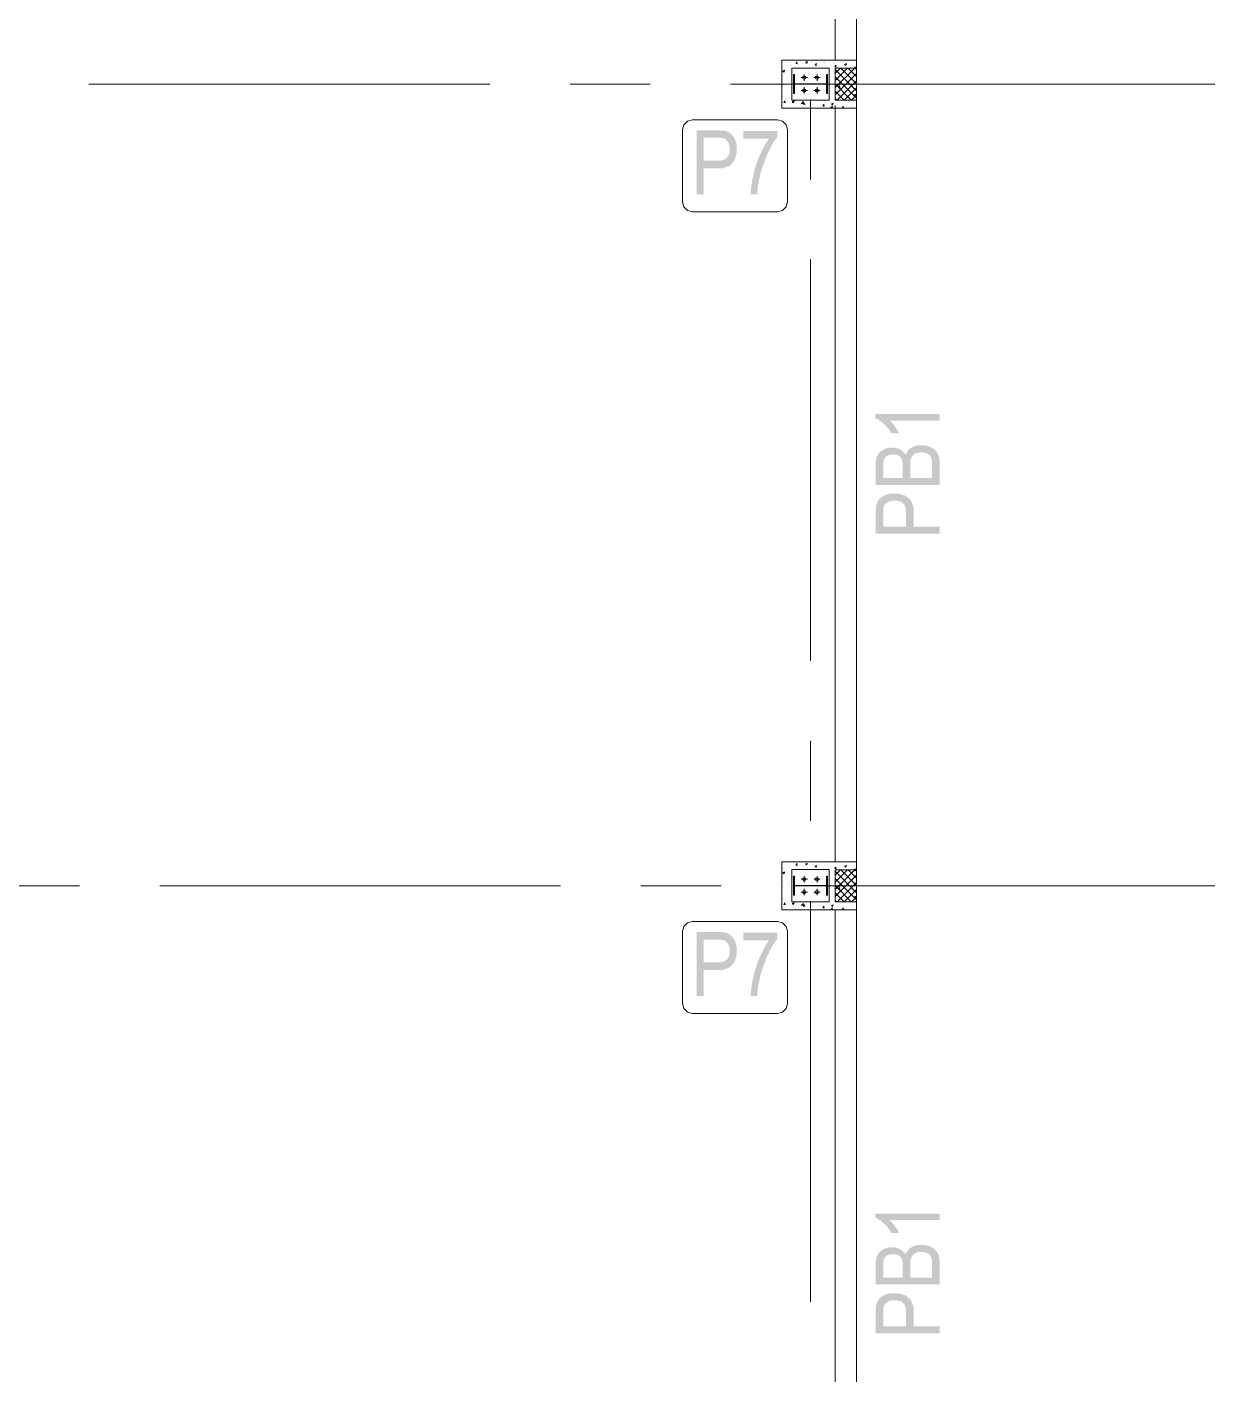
# Model space of a CAD drawing. Header units: millimetres. Extents: x 51.5 to 74.8, y 0.8 to 17.2.
# Drawn here: x 59.05 to 60.494, y 7.577 to 9.226 of the extents above; entities that cross this region are included whole.
import ezdxf

# ---------------------------------------------------------------- set-up
doc = ezdxf.new("R2010")
doc.units = ezdxf.units.MM
doc.layers.add('PDF_Geomertry', color=7, linetype='Continuous')
doc.layers.add('PDF_Solid Fills', color=7, linetype='Continuous')

msp = doc.modelspace()

# ---------------------------------------------------------------- hatches: boundary and pattern name
at = {"layer": 'PDF_Solid Fills', "transparency": 33554559}
h = msp.add_hatch(color=256, dxfattribs=at)
h.paths.add_polyline_path([(59.8693, 9.0211), (59.8693, 9.0995), (59.8934, 9.0995), (59.8977, 9.0995), (59.9041, 9.0988), (59.9061, 9.0981), (59.9088, 9.097), (59.9133, 9.0933), (59.915, 9.0905), (59.9166, 9.0877), (59.9183, 9.0811), (59.9183, 9.077), (59.9183, 9.0718), (59.9157, 9.063), (59.9129, 9.0597), (59.9102, 9.0563), (59.9009, 9.053), (59.8943, 9.053), (59.8777, 9.053), (59.8777, 9.0211)])
h.paths.add_polyline_path([(59.8777, 9.0623), (59.8944, 9.0623), (59.8984, 9.0623), (59.9041, 9.0641), (59.9059, 9.0658), (59.9077, 9.0676), (59.9097, 9.073), (59.9097, 9.0766), (59.9097, 9.0788), (59.9087, 9.0829), (59.9079, 9.0845), (59.9069, 9.0862), (59.9047, 9.0884), (59.9034, 9.0891), (59.9022, 9.0897), (59.8976, 9.0904), (59.8943, 9.0904), (59.8777, 9.0904)])
for points in [[(59.9263, 9.0893), (59.9263, 9.0986), (59.968, 9.0986), (59.968, 9.0911), (59.9633, 9.0851), (59.9551, 9.0693), (59.9516, 9.0595), (59.948, 9.0498), (59.944, 9.0306), (59.9434, 9.0211), (59.9354, 9.0211), (59.9355, 9.0261), (59.937, 9.0374), (59.9386, 9.0441), (59.94, 9.0506), (59.944, 9.0631), (59.9466, 9.0691), (59.9493, 9.0749), (59.9548, 9.0851), (59.9577, 9.0893)], [(60.1666, 8.7522), (60.1666, 8.7443), (60.1052, 8.7443), (60.1069, 8.7429), (60.1101, 8.7393), (60.1118, 8.7369), (60.1134, 8.7347), (60.1159, 8.7304), (60.1168, 8.7286), (60.1075, 8.7286), (60.1057, 8.7318), (60.1011, 8.7376), (60.0983, 8.7401), (60.0957, 8.7426), (60.0904, 8.7461), (60.0879, 8.747), (60.0879, 8.7522)], [(59.9263, 8.1081), (59.9263, 8.1174), (59.968, 8.1174), (59.968, 8.1099), (59.9633, 8.1038), (59.9551, 8.0881), (59.9516, 8.0784), (59.948, 8.0687), (59.944, 8.0495), (59.9434, 8.0399), (59.9354, 8.0399), (59.9355, 8.0448), (59.937, 8.0563), (59.9386, 8.0629), (59.94, 8.0695), (59.944, 8.082), (59.9466, 8.0879), (59.9493, 8.0938), (59.9548, 8.104), (59.9577, 8.1081)], [(60.1666, 7.7737), (60.1666, 7.7658), (60.1052, 7.7658), (60.1069, 7.7644), (60.1101, 7.7606), (60.1118, 7.7584), (60.1134, 7.7561), (60.1159, 7.7519), (60.1168, 7.7499), (60.1075, 7.7499), (60.1057, 7.7531), (60.1011, 7.759), (60.0983, 7.7615), (60.0957, 7.764), (60.0904, 7.7674), (60.0879, 7.7686), (60.0879, 7.7737)]]:
    msp.add_hatch(color=256, dxfattribs=at).paths.add_polyline_path(points)
h = msp.add_hatch(color=256, dxfattribs=at)
h.paths.add_polyline_path([(60.1666, 8.6655), (60.0882, 8.6655), (60.0882, 8.6897), (60.0882, 8.6934), (60.0893, 8.6993), (60.0904, 8.7013), (60.0916, 8.7036), (60.0951, 8.707), (60.0975, 8.7084), (60.1, 8.7098), (60.1052, 8.7112), (60.1082, 8.7112), (60.1109, 8.7112), (60.1158, 8.7099), (60.1179, 8.7088), (60.1201, 8.7076), (60.1236, 8.7043), (60.1248, 8.7022), (60.1259, 8.7049), (60.1294, 8.7093), (60.1318, 8.7109), (60.1343, 8.7124), (60.1402, 8.7141), (60.1438, 8.7141), (60.1475, 8.7141), (60.1537, 8.7127), (60.1563, 8.7112), (60.1591, 8.7098), (60.163, 8.7059), (60.1643, 8.7034), (60.1654, 8.7009), (60.1666, 8.6943), (60.1666, 8.6901)])
h.paths.add_polyline_path([(60.1573, 8.6741), (60.1573, 8.6901), (60.1573, 8.6927), (60.1569, 8.6966), (60.1563, 8.6979), (60.1557, 8.6998), (60.1534, 8.7026), (60.1519, 8.7034), (60.1502, 8.7044), (60.1462, 8.7054), (60.1438, 8.7054), (60.1416, 8.7054), (60.1379, 8.7045), (60.1363, 8.7036), (60.1348, 8.7027), (60.1326, 8.7002), (60.1319, 8.6987), (60.1311, 8.6972), (60.1304, 8.6923), (60.1304, 8.689), (60.1304, 8.6741)])
h.paths.add_polyline_path([(60.1212, 8.6741), (60.1212, 8.688), (60.1212, 8.6908), (60.1208, 8.6947), (60.1204, 8.6958), (60.1198, 8.6974), (60.118, 8.7001), (60.1166, 8.7009), (60.1152, 8.7019), (60.1118, 8.7027), (60.1094, 8.7027), (60.1073, 8.7027), (60.1038, 8.7019), (60.1023, 8.7011), (60.1009, 8.7002), (60.099, 8.6981), (60.0984, 8.6968), (60.098, 8.6954), (60.0975, 8.6905), (60.0975, 8.687), (60.0975, 8.6741)])
h = msp.add_hatch(color=256, dxfattribs=at)
h.paths.add_polyline_path([(60.1666, 8.6058), (60.0882, 8.6058), (60.0882, 8.6301), (60.0882, 8.6344), (60.0888, 8.6406), (60.0897, 8.6427), (60.0907, 8.6455), (60.0944, 8.6499), (60.0972, 8.6516), (60.1, 8.6533), (60.1068, 8.6549), (60.1108, 8.6549), (60.1161, 8.6549), (60.1247, 8.6523), (60.128, 8.6495), (60.1313, 8.6469), (60.1347, 8.6374), (60.1347, 8.6308), (60.1347, 8.6144), (60.1666, 8.6144)])
h.paths.add_polyline_path([(60.1255, 8.6144), (60.1255, 8.6311), (60.1255, 8.6349), (60.1237, 8.6408), (60.1219, 8.6426), (60.1201, 8.6444), (60.1148, 8.6462), (60.1112, 8.6462), (60.1088, 8.6462), (60.1048, 8.6454), (60.1032, 8.6444), (60.1015, 8.6436), (60.0993, 8.6413), (60.0987, 8.6401), (60.098, 8.6388), (60.0975, 8.6343), (60.0975, 8.6309), (60.0975, 8.6144)])
h = msp.add_hatch(color=256, dxfattribs=at)
h.paths.add_polyline_path([(59.8693, 8.0399), (59.8693, 8.1184), (59.8934, 8.1184), (59.8977, 8.1184), (59.9041, 8.1177), (59.9061, 8.1169), (59.9088, 8.1159), (59.9133, 8.1122), (59.915, 8.1094), (59.9166, 8.1066), (59.9183, 8.0998), (59.9183, 8.0958), (59.9183, 8.0905), (59.9157, 8.0819), (59.9129, 8.0786), (59.9102, 8.0752), (59.9009, 8.0719), (59.8943, 8.0719), (59.8777, 8.0719), (59.8777, 8.0399)])
h.paths.add_polyline_path([(59.8777, 8.0811), (59.8944, 8.0811), (59.8984, 8.0811), (59.9041, 8.0829), (59.9059, 8.0847), (59.9077, 8.0865), (59.9097, 8.0919), (59.9097, 8.0954), (59.9097, 8.0977), (59.9087, 8.1018), (59.9079, 8.1034), (59.9069, 8.1051), (59.9047, 8.1073), (59.9034, 8.108), (59.9022, 8.1086), (59.8976, 8.1091), (59.8943, 8.1091), (59.8777, 8.1091)])
h = msp.add_hatch(color=256, dxfattribs=at)
h.paths.add_polyline_path([(60.1666, 7.687), (60.0882, 7.687), (60.0882, 7.7112), (60.0882, 7.7148), (60.0893, 7.7206), (60.0904, 7.7229), (60.0916, 7.7249), (60.0951, 7.7284), (60.0975, 7.7298), (60.1, 7.7312), (60.1052, 7.7326), (60.1082, 7.7326), (60.1109, 7.7326), (60.1158, 7.7313), (60.1179, 7.7302), (60.1201, 7.729), (60.1236, 7.7258), (60.1248, 7.7236), (60.1259, 7.7263), (60.1294, 7.7308), (60.1318, 7.7323), (60.1343, 7.734), (60.1402, 7.7355), (60.1438, 7.7355), (60.1475, 7.7355), (60.1537, 7.7341), (60.1563, 7.7326), (60.1591, 7.7312), (60.163, 7.7273), (60.1643, 7.7248), (60.1654, 7.7224), (60.1666, 7.7158), (60.1666, 7.7115)])
h.paths.add_polyline_path([(60.1573, 7.6955), (60.1573, 7.7115), (60.1573, 7.7143), (60.1569, 7.7181), (60.1563, 7.7194), (60.1557, 7.7212), (60.1534, 7.724), (60.1519, 7.7249), (60.1502, 7.7259), (60.1462, 7.7269), (60.1438, 7.7269), (60.1416, 7.7269), (60.1379, 7.7259), (60.1363, 7.7249), (60.1348, 7.7241), (60.1326, 7.7216), (60.1319, 7.7201), (60.1311, 7.7186), (60.1304, 7.7137), (60.1304, 7.7104), (60.1304, 7.6955)])
h.paths.add_polyline_path([(60.1212, 7.6955), (60.1212, 7.7094), (60.1212, 7.7122), (60.1208, 7.7161), (60.1204, 7.7173), (60.1198, 7.7188), (60.118, 7.7215), (60.1166, 7.7223), (60.1152, 7.7233), (60.1118, 7.7241), (60.1094, 7.7241), (60.1073, 7.7241), (60.1038, 7.7233), (60.1023, 7.7226), (60.1009, 7.7218), (60.099, 7.7195), (60.0984, 7.7181), (60.098, 7.7169), (60.0975, 7.7119), (60.0975, 7.7084), (60.0975, 7.6955)])
h = msp.add_hatch(color=256, dxfattribs=at)
h.paths.add_polyline_path([(60.1666, 7.6273), (60.0882, 7.6273), (60.0882, 7.6516), (60.0882, 7.6558), (60.0888, 7.6622), (60.0897, 7.6643), (60.0907, 7.667), (60.0944, 7.6715), (60.0972, 7.6731), (60.1, 7.6747), (60.1068, 7.6763), (60.1108, 7.6763), (60.1161, 7.6763), (60.1247, 7.6737), (60.128, 7.6709), (60.1313, 7.6683), (60.1347, 7.659), (60.1347, 7.6523), (60.1347, 7.6358), (60.1666, 7.6358)])
h.paths.add_polyline_path([(60.1255, 7.6358), (60.1255, 7.6524), (60.1255, 7.6565), (60.1237, 7.6622), (60.1219, 7.664), (60.1201, 7.6658), (60.1148, 7.6677), (60.1112, 7.6677), (60.1088, 7.6677), (60.1048, 7.6668), (60.1032, 7.6659), (60.1015, 7.6649), (60.0993, 7.6629), (60.0987, 7.6615), (60.098, 7.6602), (60.0975, 7.6556), (60.0975, 7.6523), (60.0975, 7.6358)])

# ---------------------------------------------------------------- linework, layer by layer
at = {"layer": 'PDF_Geomertry', "lineweight": 0}
for points in [[(60.0387, 9.1855), (60.0387, 10.1077)], [(60.0648, 9.1855), (60.0648, 10.1077)], [(59.9861, 9.1855), (59.9861, 9.1855)], [(59.9912, 9.183), (59.9916, 9.1809), (59.9913, 9.1822), (59.9905, 9.1813), (59.9925, 9.1811), (59.9905, 9.1813), (59.9922, 9.1833)], [(60.0023, 9.1826), (60.004, 9.1815), (60.0047, 9.1836)], [(60.0025, 9.1827), (60.0047, 9.1837)], [(60.0262, 9.1841), (60.0262, 9.1841)], [(60.0282, 9.1855), (60.0282, 9.1855)], [(60.042, 9.1855), (60.042, 9.1855)], [(60.0465, 9.1836), (60.0465, 9.1836)], [(60.0541, 9.1855), (60.0541, 9.1855)], [(60.0548, 9.1851), (60.0548, 9.1851)], [(60.0548, 9.1845), (60.0548, 9.1845)], [(59.9818, 9.1822), (59.9818, 9.1822)], [(60.0008, 9.1601), (60.0008, 9.1679)], [(60.0029, 9.1823), (60.0029, 9.1823)], [(60.0029, 9.1822), (60.004, 9.1815), (60.0043, 9.1822)], [(60.0165, 9.1601), (60.0165, 9.1679)], [(60.0369, 9.1822), (60.0369, 9.1822)], [(60.0379, 9.1822), (60.0379, 9.1822)], [(60.0387, 9.1518), (60.0626, 9.1756)], [(60.0387, 9.1605), (60.0538, 9.1756)], [(60.0387, 9.1694), (60.045, 9.1756)], [(60.0648, 9.1477), (60.0387, 9.1738)], [(60.0387, 9.1429), (60.0648, 9.1691)], [(60.0648, 9.1565), (60.0457, 9.1756)], [(60.0648, 9.1654), (60.0545, 9.1756)], [(60.0648, 9.1741), (60.0633, 9.1756)], [(59.6163, 9.1561), (59.1258, 9.1561)], [(59.8126, 9.1561), (59.7144, 9.1561)], [(60.4012, 9.1561), (59.9107, 9.1561)], [(59.9969, 9.164), (60.0047, 9.164)], [(60.0008, 9.1444), (60.0008, 9.1522)], [(60.0648, 9.139), (60.0387, 9.1651)], [(60.0584, 9.1365), (60.0387, 9.1562)], [(60.0411, 9.1365), (60.0648, 9.1602)], [(60.0498, 9.1365), (60.0648, 9.1515)], [(59.9969, 9.1483), (60.0047, 9.1483)], [(60.0086, 9.0393), (60.0086, 9.1373)], [(60.0497, 9.1365), (60.0387, 9.1474)], [(60.0408, 9.1365), (60.0387, 9.1387)], [(60.0586, 9.1365), (60.0648, 9.1427)], [(59.978, 9.1266), (59.978, 9.1266)], [(59.9905, 9.1283), (59.9905, 9.1283)], [(60.0075, 9.1266), (60.0075, 9.1266)], [(60.0116, 9.1299), (60.0116, 9.1299)], [(60.0215, 9.1266), (60.0215, 9.1266)], [(60.0241, 9.1299), (60.0252, 9.1312), (60.0236, 9.1293), (60.0255, 9.1291)], [(60.0245, 9.1299), (60.0243, 9.1309), (60.0247, 9.1288)], [(60.0243, 9.1288), (60.0243, 9.1288)], [(60.0326, 9.1268), (60.0336, 9.1266)], [(60.0329, 9.1266), (60.0354, 9.1291)], [(60.0355, 9.1266), (60.0352, 9.1291)], [(60.0387, 9.1299), (60.0387, 8.2043)], [(60.0402, 9.127), (60.0402, 9.127)], [(60.0494, 9.127), (60.0475, 9.1272), (60.049, 9.1291)], [(60.0486, 9.1268), (60.0482, 9.1288)], [(60.0634, 9.1266), (60.0634, 9.1266)], [(60.0648, 9.1299), (60.0648, 8.2043)], [(60.0086, 8.4506), (60.0086, 8.9412)], [(60.0086, 8.2544), (60.0086, 8.3524)], [(59.9733, 8.1945), (59.9733, 8.1945)], [(59.9751, 8.1959), (59.9751, 8.1959)], [(59.9836, 8.1977), (59.9836, 8.1977)], [(59.9836, 8.194), (59.9836, 8.194)], [(59.9857, 8.1943), (59.9857, 8.1943)], [(59.9861, 8.2043), (59.9861, 8.2043)], [(59.9868, 8.1945), (59.9868, 8.1945)], [(59.9925, 8.1999), (59.9905, 8.2001), (59.9922, 8.202)], [(59.9916, 8.1998), (59.9912, 8.2019)], [(59.9925, 8.1984), (59.9925, 8.1984)], [(60.0023, 8.2015), (60.004, 8.2004), (60.0047, 8.2023)], [(60.0025, 8.2016), (60.0047, 8.2024)], [(60.0029, 8.2011), (60.0029, 8.2011)], [(60.0033, 8.1945), (60.0033, 8.1945)], [(60.0045, 8.1968), (60.0045, 8.1968)], [(60.0094, 8.2008), (60.0094, 8.2008)], [(60.0129, 8.1979), (60.0129, 8.1979)], [(60.0163, 8.1979), (60.0144, 8.198), (60.0159, 8.1999)], [(60.0155, 8.1977), (60.0151, 8.1998)], [(60.0152, 8.1945), (60.0152, 8.1945)], [(60.0198, 8.1945), (60.0198, 8.1945)], [(60.0255, 8.1995), (60.0255, 8.1995)], [(60.0262, 8.2029), (60.0262, 8.2029)], [(60.0282, 8.2043), (60.0282, 8.2043)], [(60.0402, 8.1958), (60.0382, 8.1959), (60.0398, 8.1979)], [(60.0387, 8.1705), (60.0626, 8.1945)], [(60.0387, 8.1794), (60.0538, 8.1945)], [(60.0387, 8.1881), (60.045, 8.1945)], [(60.0393, 8.1956), (60.0388, 8.1977)], [(60.042, 8.2043), (60.042, 8.2043)], [(60.0432, 8.1943), (60.0432, 8.1943)], [(60.0648, 8.1754), (60.0457, 8.1945)], [(60.0465, 8.2023), (60.0465, 8.2023)], [(60.0501, 8.199), (60.0525, 8.1998)], [(60.0501, 8.1987), (60.0518, 8.1976), (60.0525, 8.1997)], [(60.0541, 8.2043), (60.0541, 8.2043)], [(60.0648, 8.1841), (60.0545, 8.1945)], [(60.0548, 8.2038), (60.0548, 8.2038)], [(60.0548, 8.2034), (60.0548, 8.2034)], [(60.0601, 8.1966), (60.0601, 8.1966)], [(60.064, 8.1937), (60.062, 8.1938), (60.0636, 8.1958)], [(60.0632, 8.1936), (60.0627, 8.1956)], [(60.0648, 8.193), (60.0633, 8.1945)], [(60.0648, 8.1974), (60.0648, 8.1974)], [(59.9733, 8.1926), (59.9733, 8.1926)], [(59.9733, 8.1837), (59.9733, 8.1837)], [(59.9733, 8.1806), (59.9733, 8.1806)], [(59.9744, 8.1906), (59.9761, 8.1895), (59.9768, 8.1916)], [(59.9745, 8.1909), (59.9768, 8.1918)], [(59.9747, 8.1848), (59.9747, 8.1848)], [(59.9748, 8.1809), (59.9748, 8.1809)], [(59.9822, 8.178), (59.9822, 8.178)], [(59.9857, 8.1933), (59.9857, 8.1933)], [(59.9857, 8.1826), (59.9857, 8.1826)], [(59.9857, 8.1823), (59.9857, 8.1823)], [(59.9969, 8.1829), (60.0047, 8.1829)], [(60.0008, 8.179), (60.0008, 8.1868)], [(60.0165, 8.179), (60.0165, 8.1868)], [(60.0373, 8.1772), (60.0373, 8.1772)], [(60.0377, 8.1891), (60.0377, 8.1891)], [(60.0648, 8.1665), (60.0387, 8.1927)], [(60.0387, 8.1618), (60.0648, 8.1879)], [(60.0648, 8.1577), (60.0387, 8.1838)], [(60.0402, 8.188), (60.0402, 8.188)], [(60.0411, 8.1552), (60.0648, 8.1791)], [(60.0412, 8.1915), (60.0412, 8.1915)], [(60.0427, 8.1833), (60.0427, 8.1833)], [(60.0461, 8.1902), (60.0461, 8.1902)], [(60.0483, 8.1806), (60.0483, 8.1806)], [(60.05, 8.1788), (60.05, 8.1788)], [(60.0587, 8.1919), (60.0587, 8.1919)], [(60.0588, 8.1908), (60.0588, 8.1908)], [(60.0597, 8.1913), (60.0597, 8.1913)], [(60.0597, 8.1856), (60.0597, 8.1856)], [(60.0637, 8.178), (60.0648, 8.1777)], [(60.0638, 8.1776), (60.0648, 8.1787)], [(60.0648, 8.1927), (60.0648, 8.1927)], [(60.0648, 8.1808), (60.0648, 8.1808)], [(59.1143, 8.1749), (59.0162, 8.1749)], [(59.7029, 8.1749), (59.2125, 8.1749)], [(59.8991, 8.1749), (59.8011, 8.1749)], [(59.9733, 8.177), (59.9733, 8.177)], [(59.9733, 8.173), (59.9733, 8.173)], [(59.9733, 8.1622), (59.9733, 8.1622)], [(59.974, 8.1627), (59.974, 8.1627)], [(59.9743, 8.1738), (59.9743, 8.1738)], [(59.9815, 8.1768), (59.9815, 8.1768)], [(59.9857, 8.1718), (59.9857, 8.1718)], [(59.9857, 8.1704), (59.9857, 8.1704)], [(59.9857, 8.1636), (59.9857, 8.1636)], [(59.9857, 8.1611), (59.9857, 8.1611)], [(59.9969, 8.1672), (60.0047, 8.1672)], [(60.4877, 8.1749), (59.9973, 8.1749)], [(60.0008, 8.1633), (60.0008, 8.1711)], [(60.0315, 8.1644), (60.0315, 8.1644)], [(60.0347, 8.1745), (60.0347, 8.1745)], [(60.0584, 8.1552), (60.0387, 8.1751)], [(60.0497, 8.1552), (60.0387, 8.1662)], [(60.0412, 8.1658), (60.0412, 8.1658)], [(60.0415, 8.1656), (60.0415, 8.1656)], [(60.0418, 8.1701), (60.0418, 8.1701)], [(60.0419, 8.1612), (60.0419, 8.1612)], [(60.042, 8.1748), (60.0444, 8.1758)], [(60.042, 8.1747), (60.0437, 8.1736), (60.0443, 8.1755)], [(60.0423, 8.1722), (60.0423, 8.1722)], [(60.0448, 8.1708), (60.0427, 8.1709), (60.0444, 8.1729)], [(60.0438, 8.1706), (60.0436, 8.1727)], [(60.0498, 8.1552), (60.0648, 8.1702)], [(60.0525, 8.1737), (60.0525, 8.1737)], [(60.0586, 8.1552), (60.0648, 8.1615)], [(60.059, 8.1634), (60.059, 8.1634)], [(60.0594, 8.1745), (60.0594, 8.1745)], [(60.0594, 8.1693), (60.0594, 8.1693)], [(60.0609, 8.169), (60.0609, 8.169)], [(60.0619, 8.1615), (60.0643, 8.1623)], [(60.0619, 8.1613), (60.0634, 8.1602), (60.0641, 8.1622)], [(60.0622, 8.1684), (60.0622, 8.1684)], [(60.0648, 8.1658), (60.0648, 8.1658)], [(59.9733, 8.1515), (59.9733, 8.1515)], [(59.9736, 8.1516), (59.9736, 8.1516)], [(59.9748, 8.1598), (59.9748, 8.1598)], [(59.9779, 8.152), (59.9759, 8.1522), (59.9775, 8.1541)], [(59.977, 8.1519), (59.9766, 8.154)], [(59.978, 8.1455), (59.978, 8.1455)], [(59.9784, 8.1574), (59.9784, 8.1574)], [(59.9834, 8.1558), (59.9834, 8.1558)], [(59.9862, 8.1534), (59.9886, 8.1543)], [(59.9862, 8.1533), (59.9879, 8.1522), (59.9884, 8.1541)], [(59.9905, 8.1472), (59.9905, 8.1472)], [(59.9908, 8.1541), (59.9908, 8.1541)], [(59.9972, 8.1511), (60.0001, 8.1506)], [(59.9973, 8.1508), (60, 8.1534)], [(60.0001, 8.1502), (59.9997, 8.1534)], [(60.0018, 8.1499), (59.9997, 8.1501), (60.0013, 8.152)], [(60.0008, 8.1498), (60.0005, 8.1519)], [(60.0075, 8.1455), (60.0075, 8.1455)], [(60.0086, 7.6658), (60.0086, 8.1563)], [(60.0115, 8.1498), (60.0115, 8.1498)], [(60.0198, 8.1509), (60.0198, 8.1509)], [(60.0215, 8.1455), (60.0215, 8.1455)], [(60.0255, 8.1479), (60.0236, 8.148), (60.0252, 8.1499)], [(60.0247, 8.1477), (60.0243, 8.1498)], [(60.0243, 8.1476), (60.0243, 8.1476)], [(60.0325, 8.1526), (60.0325, 8.1526)], [(60.0326, 8.1456), (60.0336, 8.1455)], [(60.0329, 8.1455), (60.0354, 8.148)], [(60.034, 8.1508), (60.0363, 8.1516)], [(60.034, 8.1506), (60.0355, 8.1494)], [(60.0355, 8.1455), (60.0352, 8.148)], [(60.0355, 8.1495), (60.0362, 8.1515)], [(60.0408, 8.1552), (60.0387, 8.1574)], [(60.0387, 7.2211), (60.0387, 8.1455)], [(60.0402, 8.1459), (60.0402, 8.1459)], [(60.0415, 8.1501), (60.0415, 8.1501)], [(60.0458, 8.1569), (60.0458, 8.1569)], [(60.0494, 8.1458), (60.0475, 8.1459), (60.049, 8.1479)], [(60.0486, 8.1456), (60.0482, 8.1477)], [(60.0534, 8.1554), (60.0534, 8.1554)], [(60.0586, 8.1524), (60.0586, 8.1524)], [(60.0595, 8.1493), (60.0595, 8.1493)], [(60.0618, 8.1565), (60.0618, 8.1565)], [(60.0634, 8.1455), (60.0634, 8.1455)], [(60.0636, 8.1561), (60.0636, 8.1561)], [(60.0648, 7.2211), (60.0648, 8.1455)]]:
    msp.add_lwpolyline(points, dxfattribs=at)
for points in [[(59.9733, 9.1266), (59.9733, 9.1855), (60.0648, 9.1855), (60.0648, 9.1266), (59.9733, 9.1266)], [(59.9733, 9.1843), (59.9733, 9.1843), (59.9733, 9.1843)], [(59.9763, 9.1855), (59.9763, 9.1855), (59.9763, 9.1855)], [(59.9879, 9.1855), (59.9879, 9.1855), (59.9879, 9.1855)], [(59.9994, 9.1855), (59.9994, 9.1855), (59.9994, 9.1855)], [(60.0044, 9.1855), (60.0044, 9.1855), (60.0044, 9.1855)], [(60.0141, 9.1855), (60.0141, 9.1855), (60.0141, 9.1855)], [(60.0211, 9.1855), (60.0211, 9.1855), (60.0211, 9.1855)], [(60.0225, 9.1855), (60.0225, 9.1855), (60.0225, 9.1855), (60.0225, 9.1855)], [(60.0376, 9.1855), (60.0376, 9.1855), (60.0376, 9.1855)], [(60.0454, 9.1855), (60.0454, 9.1855), (60.0454, 9.1855), (60.0454, 9.1855)], [(60.0618, 9.1855), (60.0618, 9.1855), (60.0618, 9.1855)], [(59.9733, 9.1756), (59.9733, 9.1756)], [(59.9733, 9.1738), (59.9733, 9.1738)], [(59.9733, 9.1737), (59.9733, 9.1737), (59.9733, 9.1737), (59.9733, 9.1737)], [(59.9733, 9.1737), (59.9733, 9.1737), (59.9733, 9.1737), (59.9733, 9.1737)], [(59.9733, 9.1673), (59.9733, 9.1673), (59.9733, 9.1673), (59.9733, 9.1673)], [(59.9733, 9.1673), (59.9733, 9.1673), (59.9733, 9.1673), (59.9733, 9.1673)], [(59.9768, 9.1729), (59.9761, 9.1708), (59.9744, 9.1719), (59.9761, 9.1708)], [(59.9768, 9.173), (59.9745, 9.172)], [(59.9751, 9.1772), (59.9751, 9.1772)], [(59.9765, 9.1822), (59.9765, 9.1822), (59.9765, 9.1822)], [(59.98, 9.1822), (59.98, 9.1822), (59.98, 9.1822)], [(59.9836, 9.179), (59.9836, 9.179)], [(59.9836, 9.1752), (59.9836, 9.1752)], [(59.9857, 9.1756), (60.0315, 9.1756), (60.0315, 9.1365), (59.9857, 9.1365), (59.9857, 9.1756)], [(59.9857, 9.1755), (59.9857, 9.1755)], [(59.9857, 9.1745), (59.9857, 9.1745)], [(59.9868, 9.1756), (59.9868, 9.1756)], [(59.9873, 9.1756), (59.9873, 9.1756), (59.9873, 9.1756)], [(59.9873, 9.1756), (59.9873, 9.1756), (59.9873, 9.1756)], [(59.9873, 9.1756), (59.9873, 9.1756), (59.9873, 9.1756)], [(59.9873, 9.1756), (59.9873, 9.1756), (59.9873, 9.1756)], [(59.9879, 9.1676), (59.9879, 9.1447), (59.989, 9.1447), (59.989, 9.1676), (59.9879, 9.1676)], [(59.9925, 9.1797), (59.9925, 9.1797)], [(59.993, 9.1822), (59.993, 9.1822), (59.993, 9.1822)], [(60.0013, 9.1756), (60.0013, 9.1756), (60.0013, 9.1756), (60.0013, 9.1756)], [(60.0013, 9.1756), (60.0013, 9.1756), (60.0013, 9.1756), (60.0013, 9.1756)], [(60.003, 9.1822), (60.003, 9.1822), (60.003, 9.1822), (60.003, 9.1822)], [(60.0033, 9.1756), (60.0033, 9.1756)], [(60.0045, 9.178), (60.0045, 9.178)], [(60.0094, 9.1819), (60.0094, 9.1819)], [(60.0095, 9.1822), (60.0095, 9.1822), (60.0095, 9.1822)], [(60.0098, 9.1822), (60.0098, 9.1822), (60.0098, 9.1822)], [(60.0129, 9.1791), (60.0129, 9.1791)], [(60.0163, 9.179), (60.0144, 9.1793), (60.0159, 9.1812), (60.0144, 9.1793)], [(60.0151, 9.1809), (60.0155, 9.1788)], [(60.0152, 9.1756), (60.0152, 9.1756)], [(60.0198, 9.1756), (60.0198, 9.1756)], [(60.0238, 9.1822), (60.0238, 9.1822), (60.0238, 9.1822)], [(60.0255, 9.1808), (60.0255, 9.1808)], [(60.0259, 9.1822), (60.0259, 9.1822), (60.0259, 9.1822), (60.0259, 9.1822)], [(60.0262, 9.1822), (60.0262, 9.1822), (60.0262, 9.1822)], [(60.0293, 9.1676), (60.0293, 9.1447), (60.0282, 9.1447), (60.0282, 9.1676), (60.0293, 9.1676)], [(60.0293, 9.1756), (60.0293, 9.1756), (60.0293, 9.1756)], [(60.0293, 9.1756), (60.0293, 9.1756), (60.0293, 9.1756)], [(60.0315, 9.1695), (60.0315, 9.1695), (60.0315, 9.1695)], [(60.0315, 9.1695), (60.0315, 9.1695), (60.0315, 9.1695)], [(60.0315, 9.1683), (60.0315, 9.1683), (60.0315, 9.1683), (60.0315, 9.1683)], [(60.0315, 9.1683), (60.0315, 9.1683), (60.0315, 9.1683), (60.0315, 9.1683)], [(60.0315, 9.1666), (60.0315, 9.1666), (60.0315, 9.1666)], [(60.0315, 9.1666), (60.0315, 9.1666), (60.0315, 9.1666)], [(60.0377, 9.1704), (60.0377, 9.1704)], [(60.0402, 9.1769), (60.0382, 9.1772), (60.0398, 9.1791), (60.0382, 9.1772)], [(60.0648, 9.1365), (60.0387, 9.1365), (60.0387, 9.1756), (60.0648, 9.1756), (60.0648, 9.1365)], [(60.0388, 9.1788), (60.0393, 9.1768)], [(60.0402, 9.1691), (60.0402, 9.1691)], [(60.0412, 9.1727), (60.0412, 9.1727)], [(60.0427, 9.1822), (60.0427, 9.1822), (60.0427, 9.1822)], [(60.0432, 9.1755), (60.0432, 9.1755)], [(60.0461, 9.1715), (60.0461, 9.1715)], [(60.049, 9.1822), (60.049, 9.1822), (60.049, 9.1822), (60.049, 9.1822)], [(60.0525, 9.1811), (60.0501, 9.1801)], [(60.0525, 9.1809), (60.0518, 9.1788), (60.0501, 9.1799), (60.0518, 9.1788)], [(60.0587, 9.1731), (60.0587, 9.1731)], [(60.0588, 9.1719), (60.0588, 9.1719)], [(60.0593, 9.1822), (60.0593, 9.1822), (60.0593, 9.1822)], [(60.0597, 9.1724), (60.0597, 9.1724)], [(60.0597, 9.1668), (60.0597, 9.1668)], [(60.0601, 9.1779), (60.0601, 9.1779)], [(60.064, 9.1748), (60.062, 9.1751), (60.0636, 9.177), (60.062, 9.1751)], [(60.0627, 9.1768), (60.0632, 9.1747)], [(60.0648, 9.1815), (60.0648, 9.1815), (60.0648, 9.1815)], [(60.0648, 9.1815), (60.0648, 9.1815), (60.0648, 9.1815)], [(60.0648, 9.1787), (60.0648, 9.1787)], [(60.0648, 9.174), (60.0648, 9.174)], [(60.0648, 9.1706), (60.0648, 9.1706), (60.0648, 9.1706)], [(60.0648, 9.1706), (60.0648, 9.1706), (60.0648, 9.1706)], [(60.0648, 9.1677), (60.0648, 9.1677), (60.0648, 9.1677)], [(60.0648, 9.1677), (60.0648, 9.1677), (60.0648, 9.1677)], [(59.9733, 9.1649), (59.9733, 9.1649)], [(59.9733, 9.1631), (59.9733, 9.1631), (59.9733, 9.1631), (59.9733, 9.1631)], [(59.9733, 9.1631), (59.9733, 9.1631), (59.9733, 9.1631), (59.9733, 9.1631)], [(59.9733, 9.1619), (59.9733, 9.1619)], [(59.9733, 9.1583), (59.9733, 9.1583)], [(59.9733, 9.1543), (59.9733, 9.1543)], [(59.9733, 9.1526), (59.9733, 9.1526), (59.9733, 9.1526)], [(59.9733, 9.1526), (59.9733, 9.1526), (59.9733, 9.1526)], [(59.9733, 9.1499), (59.9733, 9.1499), (59.9733, 9.1499)], [(59.9733, 9.1499), (59.9733, 9.1499), (59.9733, 9.1499)], [(59.9743, 9.1549), (59.9743, 9.1549)], [(59.9747, 9.1661), (59.9747, 9.1661)], [(59.9748, 9.1622), (59.9748, 9.1622)], [(59.9815, 9.158), (59.9815, 9.158)], [(59.9822, 9.1591), (59.9822, 9.1591)], [(59.9857, 9.1637), (59.9857, 9.1637)], [(59.9857, 9.1636), (59.9857, 9.1636)], [(59.9857, 9.1559), (59.9857, 9.1559), (59.9857, 9.1559)], [(59.9857, 9.1559), (59.9857, 9.1559), (59.9857, 9.1559)], [(59.9857, 9.1552), (59.9857, 9.1552), (59.9857, 9.1552)], [(59.9857, 9.1552), (59.9857, 9.1552), (59.9857, 9.1552)], [(59.9857, 9.153), (59.9857, 9.153)], [(59.9857, 9.1516), (59.9857, 9.1516)], [(59.989, 9.1563), (59.989, 9.1558), (60.0282, 9.1558), (60.0282, 9.1563), (59.989, 9.1563)], [(60.0126, 9.164), (60.0204, 9.164)], [(60.0165, 9.1522), (60.0165, 9.1444)], [(60.0315, 9.1577), (60.0315, 9.1577), (60.0315, 9.1577), (60.0315, 9.1577)], [(60.0315, 9.1577), (60.0315, 9.1577), (60.0315, 9.1577), (60.0315, 9.1577)], [(60.0315, 9.1576), (60.0315, 9.1576), (60.0315, 9.1576), (60.0315, 9.1576)], [(60.0315, 9.1576), (60.0315, 9.1576), (60.0315, 9.1576), (60.0315, 9.1576)], [(60.0315, 9.1561), (60.0315, 9.1561), (60.0315, 9.1561)], [(60.0315, 9.1561), (60.0315, 9.1561), (60.0315, 9.1561)], [(60.0315, 9.1559), (60.0315, 9.1559), (60.0315, 9.1559)], [(60.0315, 9.1559), (60.0315, 9.1559), (60.0315, 9.1559)], [(60.0318, 9.1559), (60.0318, 9.1559)], [(60.0347, 9.1556), (60.0347, 9.1556)], [(60.0373, 9.1584), (60.0373, 9.1584)], [(60.0418, 9.1512), (60.0418, 9.1512)], [(60.0444, 9.1569), (60.042, 9.1561)], [(60.0443, 9.1568), (60.0437, 9.1548), (60.042, 9.1559), (60.0437, 9.1548)], [(60.0423, 9.1534), (60.0423, 9.1534)], [(60.0427, 9.1644), (60.0427, 9.1644)], [(60.0448, 9.152), (60.0427, 9.1522), (60.0444, 9.1541), (60.0427, 9.1522)], [(60.0436, 9.1538), (60.0438, 9.1518)], [(60.0483, 9.1619), (60.0483, 9.1619)], [(60.05, 9.1601), (60.05, 9.1601)], [(60.8229, 9.1559), (60.0513, 9.1559)], [(60.0525, 9.1549), (60.0525, 9.1549)], [(60.0594, 9.1558), (60.0594, 9.1558)], [(60.0594, 9.1505), (60.0594, 9.1505)], [(60.0609, 9.1502), (60.0609, 9.1502)], [(60.0648, 9.159), (60.0637, 9.1591)], [(60.0648, 9.1599), (60.0638, 9.1588)], [(60.0648, 9.162), (60.0648, 9.162)], [(60.0648, 9.1599), (60.0648, 9.1599), (60.0648, 9.1599)], [(60.0648, 9.1599), (60.0648, 9.1599), (60.0648, 9.1599)], [(59.9733, 9.1462), (59.9733, 9.1462), (59.9733, 9.1462)], [(59.9733, 9.1462), (59.9733, 9.1462), (59.9733, 9.1462)], [(59.9733, 9.1434), (59.9733, 9.1434)], [(59.9733, 9.142), (59.9733, 9.142), (59.9733, 9.142)], [(59.9733, 9.142), (59.9733, 9.142), (59.9733, 9.142)], [(59.9733, 9.138), (59.9733, 9.138), (59.9733, 9.138)], [(59.9733, 9.138), (59.9733, 9.138), (59.9733, 9.138)], [(59.974, 9.144), (59.974, 9.144)], [(59.9748, 9.1411), (59.9748, 9.1411)], [(59.9779, 9.1333), (59.9759, 9.1334), (59.9775, 9.1354), (59.9759, 9.1334)], [(59.9766, 9.1351), (59.977, 9.133)], [(59.9784, 9.1387), (59.9784, 9.1387)], [(59.9834, 9.1369), (59.9834, 9.1369)], [(59.9857, 9.1447), (59.9857, 9.1447)], [(59.9857, 9.1422), (59.9857, 9.1422)], [(59.9886, 9.1355), (59.9862, 9.1347)], [(59.9884, 9.1354), (59.9879, 9.1333), (59.9862, 9.1344), (59.9879, 9.1333)], [(59.9908, 9.1354), (59.9908, 9.1354)], [(60, 9.1347), (59.9973, 9.132)], [(59.9987, 9.1365), (59.9987, 9.1365), (59.9987, 9.1365), (59.9987, 9.1365)], [(59.9987, 9.1365), (59.9987, 9.1365), (59.9987, 9.1365), (59.9987, 9.1365)], [(59.9997, 9.1347), (60.0001, 9.1315)], [(60.0069, 9.1365), (60.0069, 9.1365), (60.0069, 9.1365), (60.0069, 9.1365)], [(60.0069, 9.1365), (60.0069, 9.1365), (60.0069, 9.1365), (60.0069, 9.1365)], [(60.0126, 9.1483), (60.0204, 9.1483)], [(60.0152, 9.1365), (60.0152, 9.1365), (60.0152, 9.1365), (60.0152, 9.1365)], [(60.0152, 9.1365), (60.0152, 9.1365), (60.0152, 9.1365), (60.0152, 9.1365)], [(60.0202, 9.1365), (60.0202, 9.1365), (60.0202, 9.1365)], [(60.0202, 9.1365), (60.0202, 9.1365), (60.0202, 9.1365)], [(60.03, 9.1365), (60.03, 9.1365), (60.03, 9.1365), (60.03, 9.1365)], [(60.03, 9.1365), (60.03, 9.1365), (60.03, 9.1365), (60.03, 9.1365)], [(60.0315, 9.1472), (60.0315, 9.1472), (60.0315, 9.1472)], [(60.0315, 9.1472), (60.0315, 9.1472), (60.0315, 9.1472)], [(60.0315, 9.1456), (60.0315, 9.1456)], [(60.0315, 9.1451), (60.0315, 9.1451), (60.0315, 9.1451)], [(60.0315, 9.1451), (60.0315, 9.1451), (60.0315, 9.1451)], [(60.0315, 9.1366), (60.0315, 9.1366), (60.0315, 9.1366), (60.0315, 9.1366)], [(60.0315, 9.1366), (60.0315, 9.1366), (60.0315, 9.1366), (60.0315, 9.1366)], [(60.0325, 9.1338), (60.0325, 9.1338)], [(60.0412, 9.1469), (60.0412, 9.1469)], [(60.0415, 9.1469), (60.0415, 9.1469)], [(60.0419, 9.1423), (60.0419, 9.1423)], [(60.0458, 9.138), (60.0458, 9.138)], [(60.0534, 9.1366), (60.0534, 9.1366)], [(60.0586, 9.1336), (60.0586, 9.1336)], [(60.059, 9.1447), (60.059, 9.1447)], [(60.0618, 9.1377), (60.0618, 9.1377)], [(60.0643, 9.1436), (60.0619, 9.1427)], [(60.0641, 9.1434), (60.0634, 9.1413), (60.0619, 9.1424), (60.0634, 9.1413)], [(60.0622, 9.1497), (60.0622, 9.1497)], [(60.0636, 9.1373), (60.0636, 9.1373)], [(60.0648, 9.1493), (60.0648, 9.1493), (60.0648, 9.1493)], [(60.0648, 9.1493), (60.0648, 9.1493), (60.0648, 9.1493)], [(60.0648, 9.147), (60.0648, 9.147)], [(60.0648, 9.1384), (60.0648, 9.1384), (60.0648, 9.1384)], [(60.0648, 9.1384), (60.0648, 9.1384), (60.0648, 9.1384)], [(60.0648, 9.1381), (60.0648, 9.1381), (60.0648, 9.1381)], [(60.0648, 9.1381), (60.0648, 9.1381), (60.0648, 9.1381)], [(59.9733, 9.1327), (59.9733, 9.1327)], [(59.9733, 9.1315), (59.9733, 9.1315), (59.9733, 9.1315), (59.9733, 9.1315)], [(59.9733, 9.1315), (59.9733, 9.1315), (59.9733, 9.1315), (59.9733, 9.1315)], [(59.9736, 9.1329), (59.9736, 9.1329)], [(59.9779, 9.1266), (59.9779, 9.1266), (59.9779, 9.1266), (59.9779, 9.1266)], [(59.9794, 9.1266), (59.9794, 9.1266), (59.9794, 9.1266)], [(59.9837, 9.1299), (59.9837, 9.1299), (59.9837, 9.1299)], [(59.9934, 9.1266), (59.9934, 9.1266), (59.9934, 9.1266), (59.9934, 9.1266)], [(60.0001, 9.1319), (59.9972, 9.1323)], [(59.9976, 9.1299), (59.9976, 9.1299), (59.9976, 9.1299), (59.9976, 9.1299)], [(60.0018, 9.1312), (59.9997, 9.1313), (60.0013, 9.1333), (59.9997, 9.1313)], [(60.0005, 9.133), (60.0008, 9.1309)], [(60.0027, 9.1299), (60.0027, 9.1299), (60.0027, 9.1299)], [(60.0075, 9.1266), (60.0075, 9.1266), (60.0075, 9.1266), (60.0075, 9.1266)], [(60.0115, 9.1311), (60.0115, 9.1311)], [(60.0198, 9.1322), (60.0198, 9.1322)], [(60.0257, 9.1299), (60.0257, 9.1299), (60.0257, 9.1299)], [(60.0363, 9.1329), (60.034, 9.1319)], [(60.0362, 9.1327), (60.0355, 9.1306), (60.034, 9.1318), (60.0355, 9.1306)], [(60.0354, 9.1266), (60.0354, 9.1266), (60.0354, 9.1266)], [(60.0397, 9.1299), (60.0397, 9.1299), (60.0397, 9.1299)], [(60.0407, 9.1266), (60.0407, 9.1266), (60.0407, 9.1266)], [(60.0415, 9.1313), (60.0415, 9.1313)], [(60.0494, 9.1266), (60.0494, 9.1266), (60.0494, 9.1266), (60.0494, 9.1266)], [(60.0537, 9.1299), (60.0537, 9.1299), (60.0537, 9.1299), (60.0537, 9.1299)], [(60.0595, 9.1304), (60.0595, 9.1304)], [(60.0601, 9.1299), (60.0601, 9.1299), (60.0601, 9.1299)], [(60.0637, 9.1266), (60.0637, 9.1266), (60.0637, 9.1266)], [(60.0648, 9.1277), (60.0648, 9.1277), (60.0648, 9.1277)], [(59.8641, 9.1124), (59.9683, 9.1124), (59.9744, 9.1108), (59.9788, 9.1063), (59.9804, 9.1004), (59.9804, 9.0119), (59.9788, 9.0059), (59.9744, 9.0015), (59.9683, 8.9998), (59.8641, 8.9998), (59.858, 9.0015), (59.8536, 9.0059), (59.852, 9.0119), (59.852, 9.1004), (59.8536, 9.1063), (59.858, 9.1108), (59.8641, 9.1124)], [(59.9733, 8.1455), (59.9733, 8.2043), (60.0648, 8.2043), (60.0648, 8.1455), (59.9733, 8.1455)], [(59.9733, 8.2031), (59.9733, 8.2031), (59.9733, 8.2031)], [(59.9763, 8.2043), (59.9763, 8.2043), (59.9763, 8.2043)], [(59.9857, 8.1947), (60.0315, 8.1947), (60.0315, 8.1554), (59.9857, 8.1554), (59.9857, 8.1947)], [(59.9873, 8.1945), (59.9873, 8.1945), (59.9873, 8.1945)], [(59.9873, 8.1945), (59.9873, 8.1945), (59.9873, 8.1945)], [(59.9879, 8.2043), (59.9879, 8.2043), (59.9879, 8.2043)], [(59.9994, 8.2043), (59.9994, 8.2043), (59.9994, 8.2043)], [(60.0013, 8.1945), (60.0013, 8.1945), (60.0013, 8.1945), (60.0013, 8.1945)], [(60.0044, 8.2043), (60.0044, 8.2043), (60.0044, 8.2043)], [(60.0141, 8.2043), (60.0141, 8.2043), (60.0141, 8.2043)], [(60.0211, 8.2043), (60.0211, 8.2043), (60.0211, 8.2043)], [(60.0225, 8.2043), (60.0225, 8.2043), (60.0225, 8.2043), (60.0225, 8.2043)], [(60.0293, 8.1945), (60.0293, 8.1945), (60.0293, 8.1945)], [(60.0376, 8.2043), (60.0376, 8.2043), (60.0376, 8.2043)], [(60.0648, 8.1552), (60.0387, 8.1552), (60.0387, 8.1945), (60.0648, 8.1945), (60.0648, 8.1552)], [(60.0454, 8.2043), (60.0454, 8.2043), (60.0454, 8.2043), (60.0454, 8.2043)], [(60.0618, 8.2043), (60.0618, 8.2043), (60.0618, 8.2043)], [(60.0648, 8.2002), (60.0648, 8.2002), (60.0648, 8.2002)], [(59.9733, 8.1926), (59.9733, 8.1926), (59.9733, 8.1926), (59.9733, 8.1926)], [(59.9733, 8.1861), (59.9733, 8.1861), (59.9733, 8.1861), (59.9733, 8.1861)], [(59.9733, 8.182), (59.9733, 8.182), (59.9733, 8.182), (59.9733, 8.182)], [(59.9879, 8.1865), (59.9879, 8.1636), (59.989, 8.1636), (59.989, 8.1865), (59.9879, 8.1865)], [(60.0126, 8.1829), (60.0204, 8.1829)], [(60.0293, 8.1865), (60.0293, 8.1636), (60.0282, 8.1636), (60.0282, 8.1865), (60.0293, 8.1865)], [(60.0315, 8.1884), (60.0315, 8.1884), (60.0315, 8.1884)], [(60.0315, 8.187), (60.0315, 8.187), (60.0315, 8.187), (60.0315, 8.187)], [(60.0315, 8.1854), (60.0315, 8.1854), (60.0315, 8.1854)], [(60.0648, 8.1895), (60.0648, 8.1895), (60.0648, 8.1895)], [(60.0648, 8.1865), (60.0648, 8.1865), (60.0648, 8.1865)], [(60.0648, 8.1787), (60.0648, 8.1787), (60.0648, 8.1787)], [(59.9733, 8.1715), (59.9733, 8.1715), (59.9733, 8.1715)], [(59.9733, 8.1687), (59.9733, 8.1687), (59.9733, 8.1687)], [(59.9733, 8.1651), (59.9733, 8.1651), (59.9733, 8.1651)], [(59.9733, 8.1609), (59.9733, 8.1609), (59.9733, 8.1609)], [(59.9857, 8.1747), (59.9857, 8.1747), (59.9857, 8.1747)], [(59.9857, 8.1741), (59.9857, 8.1741), (59.9857, 8.1741)], [(59.989, 8.1754), (59.989, 8.1747), (60.0282, 8.1747), (60.0282, 8.1754), (59.989, 8.1754)], [(60.0126, 8.1672), (60.0204, 8.1672)], [(60.0165, 8.1711), (60.0165, 8.1633)], [(60.0315, 8.1765), (60.0315, 8.1765), (60.0315, 8.1765), (60.0315, 8.1765)], [(60.0315, 8.1763), (60.0315, 8.1763), (60.0315, 8.1763), (60.0315, 8.1763)], [(60.0315, 8.1749), (60.0315, 8.1749), (60.0315, 8.1749)], [(60.0315, 8.1747), (60.0315, 8.1747), (60.0315, 8.1747)], [(60.0315, 8.1661), (60.0315, 8.1661), (60.0315, 8.1661)], [(60.0315, 8.1638), (60.0315, 8.1638), (60.0315, 8.1638)], [(60.0318, 8.1748), (60.0318, 8.1748)], [(60.8229, 8.1748), (60.0513, 8.1748)], [(60.0648, 8.168), (60.0648, 8.168), (60.0648, 8.168)], [(59.9733, 8.1568), (59.9733, 8.1568), (59.9733, 8.1568)], [(59.9733, 8.1504), (59.9733, 8.1504), (59.9733, 8.1504), (59.9733, 8.1504)], [(59.9779, 8.1455), (59.9779, 8.1455), (59.9779, 8.1455), (59.9779, 8.1455)], [(59.9794, 8.1455), (59.9794, 8.1455), (59.9794, 8.1455)], [(59.9934, 8.1455), (59.9934, 8.1455), (59.9934, 8.1455), (59.9934, 8.1455)], [(59.9987, 8.1552), (59.9987, 8.1552), (59.9987, 8.1552), (59.9987, 8.1552)], [(60.0069, 8.1552), (60.0069, 8.1552), (60.0069, 8.1552), (60.0069, 8.1552)], [(60.0075, 8.1455), (60.0075, 8.1455), (60.0075, 8.1455), (60.0075, 8.1455)], [(60.0152, 8.1552), (60.0152, 8.1552), (60.0152, 8.1552), (60.0152, 8.1552)], [(60.0202, 8.1552), (60.0202, 8.1552), (60.0202, 8.1552)], [(60.03, 8.1552), (60.03, 8.1552), (60.03, 8.1552), (60.03, 8.1552)], [(60.0315, 8.1555), (60.0315, 8.1555), (60.0315, 8.1555), (60.0315, 8.1555)], [(60.0354, 8.1455), (60.0354, 8.1455), (60.0354, 8.1455)], [(60.0407, 8.1455), (60.0407, 8.1455), (60.0407, 8.1455)], [(60.0494, 8.1455), (60.0494, 8.1455), (60.0494, 8.1455), (60.0494, 8.1455)], [(60.0637, 8.1455), (60.0637, 8.1455), (60.0637, 8.1455)], [(60.0648, 8.1573), (60.0648, 8.1573), (60.0648, 8.1573)], [(60.0648, 8.1569), (60.0648, 8.1569), (60.0648, 8.1569)], [(60.0648, 8.1465), (60.0648, 8.1465), (60.0648, 8.1465)], [(59.8641, 8.1313), (59.9683, 8.1313), (59.9744, 8.1297), (59.9788, 8.1252), (59.9804, 8.1193), (59.9804, 8.0308), (59.9788, 8.0247), (59.9744, 8.0202), (59.9683, 8.0187), (59.8641, 8.0187), (59.858, 8.0202), (59.8536, 8.0247), (59.852, 8.0308), (59.852, 8.1193), (59.8536, 8.1252), (59.858, 8.1297), (59.8641, 8.1313)]]:
    msp.add_lwpolyline(points, close=True, dxfattribs=at)
for points in [[(60.0027, 9.164), (60.0027, 9.1649), (60.0018, 9.1659), (60.0008, 9.1659), (59.9997, 9.1659), (59.9987, 9.1649), (59.9987, 9.164), (59.9987, 9.1629), (59.9997, 9.1619), (60.0008, 9.1619), (60.0018, 9.1619), (60.0027, 9.1629), (60.0027, 9.164)], [(60.0027, 9.1483), (60.0027, 9.1493), (60.0018, 9.1502), (60.0008, 9.1502), (59.9997, 9.1502), (59.9987, 9.1493), (59.9987, 9.1483), (59.9987, 9.1472), (59.9997, 9.1462), (60.0008, 9.1462), (60.0018, 9.1462), (60.0027, 9.1472), (60.0027, 9.1483)], [(60.0184, 9.164), (60.0184, 9.1649), (60.0175, 9.1659), (60.0165, 9.1659), (60.0154, 9.1659), (60.0144, 9.1649), (60.0144, 9.164), (60.0144, 9.1629), (60.0154, 9.1619), (60.0165, 9.1619), (60.0175, 9.1619), (60.0184, 9.1629), (60.0184, 9.164)], [(60.0184, 9.1483), (60.0184, 9.1493), (60.0175, 9.1502), (60.0165, 9.1502), (60.0154, 9.1502), (60.0144, 9.1493), (60.0144, 9.1483), (60.0144, 9.1472), (60.0154, 9.1462), (60.0165, 9.1462), (60.0175, 9.1462), (60.0184, 9.1472), (60.0184, 9.1483)], [(60.0027, 8.1829), (60.0027, 8.184), (60.0018, 8.1848), (60.0008, 8.1848), (59.9997, 8.1848), (59.9987, 8.184), (59.9987, 8.1829), (59.9987, 8.1818), (59.9997, 8.1809), (60.0008, 8.1809), (60.0018, 8.1809), (60.0027, 8.1818), (60.0027, 8.1829)], [(60.0184, 8.1829), (60.0184, 8.184), (60.0175, 8.1848), (60.0165, 8.1848), (60.0154, 8.1848), (60.0144, 8.184), (60.0144, 8.1829), (60.0144, 8.1818), (60.0154, 8.1809), (60.0165, 8.1809), (60.0175, 8.1809), (60.0184, 8.1818), (60.0184, 8.1829)], [(60.0027, 8.1672), (60.0027, 8.1683), (60.0018, 8.1691), (60.0008, 8.1691), (59.9997, 8.1691), (59.9987, 8.1683), (59.9987, 8.1672), (59.9987, 8.1661), (59.9997, 8.1652), (60.0008, 8.1652), (60.0018, 8.1652), (60.0027, 8.1661), (60.0027, 8.1672)], [(60.0184, 8.1672), (60.0184, 8.1683), (60.0175, 8.1691), (60.0165, 8.1691), (60.0154, 8.1691), (60.0144, 8.1683), (60.0144, 8.1672), (60.0144, 8.1661), (60.0154, 8.1652), (60.0165, 8.1652), (60.0175, 8.1652), (60.0184, 8.1661), (60.0184, 8.1672)]]:
    msp.add_open_spline(points, degree=3, knots=[0, 0, 0, 0, 1, 1, 1, 2, 2, 2, 3, 3, 3, 4, 4, 4, 4], dxfattribs=at)

doc.saveas('drawing.dxf')
